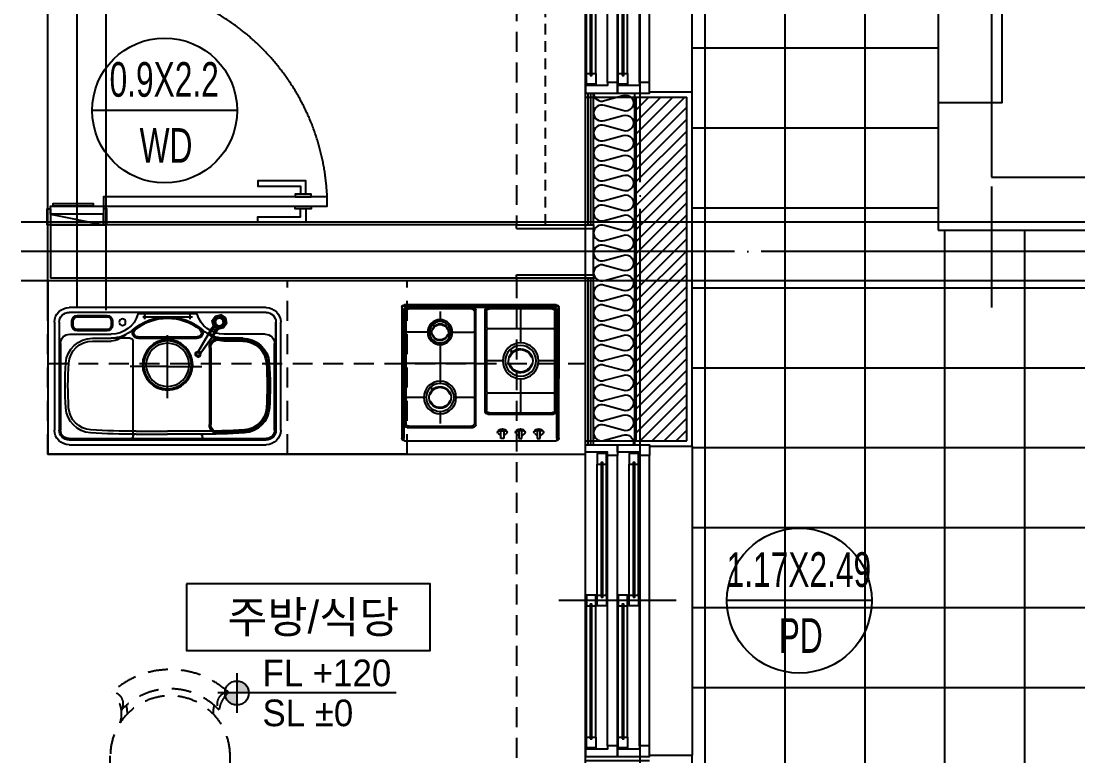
# Model space of a CAD drawing. Header units: millimetres. Extents: x -24416 to 92204, y -190080 to 23760.
# Drawn here: x 15935 to 19904, y -12615 to -9857 of the extents above; entities that cross this region are included whole.
import ezdxf
from ezdxf.enums import TextEntityAlignment as Align

# ---------------------------------------------------------------- set-up
doc = ezdxf.new("R2010")
doc.units = ezdxf.units.MM
doc.header["$LTSCALE"] = 50
for name, pattern in [('-HID', [2.5, 1.5, -1]), ('AUDIT_D_220706163347-0', [0]), ('CEN', [62, 60, -1, 0, -1]), ('H', [1.3, 0.8, -0.5]), ('HD', [2.5, 1.5, -1]), ('HID', [2.3, 1.5, -0.8]), ('평면도(기준)$0$CENTER2', [16.25, 15, -0.5, 0.25, -0.5])]:
    doc.linetypes.add(name, pattern=pattern)
doc.layers.get('defpoints').update_dxf_attribs({"color": 139})
for name, color, linetype in [('A-레벨', 7, 'AUDIT_D_220706163347-0'), ('A-창호부호', 4, 'Continuous'), ('A_HAT', 8, 'Continuous'), ('CEN_CON', 1, 'CEN'), ('CEN_WALL', 12, 'CEN'), ('CONC', 2, 'Continuous'), ('dan1', 7, 'HID'), ('ELE3_CON', 7, 'Continuous'), ('ELE4', 4, 'Continuous'), ('F-FUR-설치', 6, 'Continuous'), ('FIN', 6, 'Continuous'), ('FUR', 4, 'Continuous'), ('FUR_가구', 8, 'HD'), ('FUR_가전', 8, 'HID'), ('INS', 8, 'Continuous'), ('SINA-F-FRAME', 4, 'Continuous'), ('WAL', 3, 'Continuous'), ('WAL_DRY', 7, 'Continuous'), ('WIN', 4, 'Continuous'), ('X - 단위세대$0$ETC', 6, 'Continuous'), ('바닥타일', 8, 'Continuous'), ('실명', 3, 'AUDIT_D_220706163347-0'), ('실명박스', 7, 'AUDIT_D_220706163347-0'), ('커튼박스', 6, 'Continuous'), ('평면도(기준)$0$1.EC-F-DOOR', 4, 'Continuous'), ('평면도(기준)$0$1.EC-F-DOOR-F', 4, 'Continuous')]:
    doc.layers.add(name, color=color, linetype=linetype)
doc.layers.add('Defpoint', color=135, linetype='Continuous', plot=False)
doc.layers.add('MC', color=135, linetype='Continuous', plot=False)
doc.styles.add('HAUD01', font='Dotum.ttf')

# ---------------------------------------------------------------- blocks, each defined once
blk = doc.blocks.new('WIN_이중창_1800')
at = {"layer": 'Defpoint'}
for p, q in [((-15, 240), (-15, 0)), ((1785, 240), (1785, 0))]:
    blk.add_line(p, q, dxfattribs=at)
at = {"layer": 'WIN'}
blk.add_line((885, -100), (885, 340), dxfattribs=at)
at = {"layer": 'WIN', "color": 8}
for p, q in [((1742, 240), (28, 240)), ((1697, 237), (905, 237)), ((1697, 202), (905, 202)), ((865, 196), (73, 196)), ((865, 161), (73, 161)), ((1730, 158), (40, 158)), ((1730, 120), (40, 120)), ((1697, 117), (905, 117)), ((1697, 82), (905, 82)), ((865, 76), (73, 76)), ((865, 41), (73, 41)), ((1730, 38), (40, 38)), ((1730, 0), (40, 0))]:
    blk.add_line(p, q, dxfattribs=at)
at = {"layer": 'WIN'}
for points in [[(40, 158), (28, 158), (28, 240), (0, 240), (0, 120), (40, 120), (40, 158)], [(1730, 158), (1742, 158), (1742, 240), (1770, 240), (1770, 120), (1730, 120), (1730, 158)], [(905, 216.5), (905, 202), (865, 202), (865, 237), (905, 237), (905, 222.5)], [(1704, 222.5), (1704, 216.5), (898, 216.5), (898, 222.5), (1704, 222.5)], [(1697, 216.5), (1697, 202), (1737, 202), (1737, 237), (1697, 237), (1697, 222.5)], [(73, 175.5), (73, 161), (33, 161), (33, 196), (73, 196), (73, 181.5)], [(872, 181.5), (872, 175.5), (66, 175.5), (66, 181.5), (872, 181.5)], [(865, 175.5), (865, 161), (905, 161), (905, 196), (865, 196), (865, 181.5)], [(40, 38), (28, 38), (28, 120), (0, 120), (0, 0), (40, 0), (40, 38)], [(1730, 38), (1742, 38), (1742, 120), (1770, 120), (1770, 0), (1730, 0), (1730, 38)], [(905, 96.5), (905, 82), (865, 82), (865, 117), (905, 117), (905, 102.5)], [(1704, 102.5), (1704, 96.5), (898, 96.5), (898, 102.5), (1704, 102.5)], [(1697, 96.5), (1697, 82), (1737, 82), (1737, 117), (1697, 117), (1697, 102.5)], [(73, 55.5), (73, 41), (33, 41), (33, 76), (73, 76), (73, 61.5)], [(872, 61.5), (872, 55.5), (66, 55.5), (66, 61.5), (872, 61.5)], [(865, 55.5), (865, 41), (905, 41), (905, 76), (865, 76), (865, 61.5)]]:
    blk.add_lwpolyline(points, dxfattribs=at)
blk = doc.blocks.new('식탁-900x800')
at = {"layer": 'FUR_가구'}
for p, q in [((215, 800), (215, 837.8)), ((665, 800), (665, 837.8)), ((665, 0), (665, -37.8)), ((215, 0), (215, -37.8))]:
    blk.add_line(p, q, dxfattribs=at)
blk.add_lwpolyline([(890, 0), (-10, 0), (-10, 800), (890, 800)], close=True, dxfattribs=at)
for centre, radius, start, end in [((440, 837.8), 323.6, 47.307, 132.693), ((221.5, 1033.2), 42.4, 325.904, 91.1712), ((151.9, 995.4), 105.6, 341.0855, 49.4454), ((440, 837.8), 251.2, 43.0981, 136.9018), ((658.5, 1033.2), 42.4, 88.8288, 214.096), ((728.1, 995.4), 105.6, 130.5546, 198.9145), ((440, 837.8), 225, 360, 180), ((151.9, 995.4), 127.4, 359.9704, 14.548), ((728.1, 995.4), 127.4, 165.4519, 180.0296), ((440, -37.8), 225, 180, 0), ((151.9, -195.4), 105.6, 310.5546, 18.9145), ((151.9, -195.4), 127.4, 345.452, 0.0296), ((728.1, -195.4), 127.4, 179.9704, 194.5481), ((728.1, -195.4), 105.6, 161.0855, 229.4454), ((221.5, -233.2), 42.4, 268.8288, 34.096), ((440, -37.8), 251.2, 223.0982, 316.9019), ((658.5, -233.2), 42.4, 145.904, 271.1712), ((440, -37.8), 323.6, 227.307, 312.693)]:
    blk.add_arc(centre, radius, start, end, dxfattribs=at)
blk = doc.blocks.new('WIN_이중창_1200(2)')
at = {"layer": 'Defpoint'}
for p, q in [((-240, 15), (0, 15)), ((-240, -1185), (0, -1185))]:
    blk.add_line(p, q, dxfattribs=at)
at = {"layer": 'WIN', "color": 8}
for p, q in [((-240, -1142), (-240, -28)), ((-196, -565), (-196, -73)), ((-161, -565), (-161, -73)), ((-158, -1130), (-158, -40)), ((-120, -1130), (-120, -40)), ((-76, -565), (-76, -73)), ((-41, -565), (-41, -73)), ((-38, -1130), (-38, -40)), ((0, -1130), (0, -40)), ((-237, -1097), (-237, -605)), ((-202, -1097), (-202, -605)), ((-117, -1097), (-117, -605)), ((-82, -1097), (-82, -605))]:
    blk.add_line(p, q, dxfattribs=at)
at = {"layer": 'WIN'}
blk.add_line((100, -585), (-340, -585), dxfattribs=at)
for points in [[(-158, -40), (-158, -28), (-240, -28), (-240, 0), (-120, 0), (-120, -40), (-158, -40)], [(-38, -40), (-38, -28), (-120, -28), (-120, 0), (0, 0), (0, -40), (-38, -40)], [(-175.5, -73), (-161, -73), (-161, -33), (-196, -33), (-196, -73), (-181.5, -73)], [(-55.5, -73), (-41, -73), (-41, -33), (-76, -33), (-76, -73), (-61.5, -73)], [(-181.5, -572), (-175.5, -572), (-175.5, -66), (-181.5, -66), (-181.5, -572)], [(-61.5, -572), (-55.5, -572), (-55.5, -66), (-61.5, -66), (-61.5, -572)], [(-216.5, -605), (-202, -605), (-202, -565), (-237, -565), (-237, -605), (-222.5, -605)], [(-175.5, -565), (-161, -565), (-161, -605), (-196, -605), (-196, -565), (-181.5, -565)], [(-96.5, -605), (-82, -605), (-82, -565), (-117, -565), (-117, -605), (-102.5, -605)], [(-55.5, -565), (-41, -565), (-41, -605), (-76, -605), (-76, -565), (-61.5, -565)], [(-222.5, -1104), (-216.5, -1104), (-216.5, -598), (-222.5, -598), (-222.5, -1104)], [(-102.5, -1104), (-96.5, -1104), (-96.5, -598), (-102.5, -598), (-102.5, -1104)], [(-216.5, -1097), (-202, -1097), (-202, -1137), (-237, -1137), (-237, -1097), (-222.5, -1097)], [(-96.5, -1097), (-82, -1097), (-82, -1137), (-117, -1137), (-117, -1097), (-102.5, -1097)], [(-158, -1130), (-158, -1142), (-240, -1142), (-240, -1170), (-120, -1170), (-120, -1130), (-158, -1130)], [(-38, -1130), (-38, -1142), (-120, -1142), (-120, -1170), (0, -1170), (0, -1130), (-38, -1130)]]:
    blk.add_lwpolyline(points, dxfattribs=at)
blk = doc.blocks.new('A$C40FE212C')
at = {"layer": '평면도(기준)$0$1.EC-F-DOOR', "color": 8}
for points in [[(1600.5, 887.4), (1600.5, 937.4), (1420.5, 937.4), (1420.5, 917.4), (1580.5, 917.4), (1580.5, 887.4)], [(1600.5, 831.3), (1600.5, 781.3), (1420.5, 781.3), (1420.5, 801.3), (1580.5, 801.3), (1580.5, 831.3)]]:
    blk.add_lwpolyline(points, dxfattribs=at)
at = {"layer": '평면도(기준)$0$1.EC-F-DOOR'}
blk.add_lwpolyline([(840.9, 841.3), (1680.5, 841.3), (1680.5, 877.3), (840.9, 877.3), (840.9, 841.3)], dxfattribs=at)
at = {"layer": '평면도(기준)$0$1.EC-F-DOOR', "color": 8}
for points in [[(1560.5, 877.3), (1620.5, 877.3), (1620.5, 887.3), (1560.5, 887.3)], [(1560.5, 841.3), (1620.5, 841.3), (1620.5, 831.3), (1560.5, 831.3)]]:
    blk.add_lwpolyline(points, close=True, dxfattribs=at)
at = {"layer": '평면도(기준)$0$1.EC-F-DOOR', "color": 1, "linetype": '평면도(기준)$0$CENTER2', "ltscale": 6}
blk.add_arc((840.6, 840.6), 840.6, 2.4982, 89.9824, dxfattribs=at)
at = {"layer": '평면도(기준)$0$1.EC-F-DOOR-F'}
for points in [[(640.9, 1691.3), (640.9, 1711.3), (640.9, 1751.3), (628.9, 1751.3), (628.9, 1691.3)], [(852.9, 1691.3), (852.9, 1751.3), (840.9, 1751.3), (840.9, 1691.3)], [(640.9, 1711.3), (640.9, 1681.3), (840.9, 1681.3), (840.9, 1711.3)], [(650.9, 1681.3), (650.9, 1671.3), (800.9, 1671.3), (800.9, 1681.3)], [(640.9, 811.3), (640.9, 841.3), (840.9, 841.3), (840.9, 811.3)], [(650.9, 841.3), (650.9, 851.3), (800.9, 851.3), (800.9, 841.3)], [(640.9, 831.3), (640.9, 811.3), (640.9, 771.3), (628.9, 771.3), (628.9, 831.3)], [(852.9, 771.3), (852.9, 831.3), (840.9, 831.3), (840.9, 771.3)]]:
    blk.add_lwpolyline(points, close=True, dxfattribs=at)
blk = doc.blocks.new('K-sink')
at = {"layer": 'FUR'}
for p, q in [((-370, -105), (370, -105)), ((-370, -123), (370, -123)), ((-208.1, -150.2), (-210.6, -162.4)), ((-208.1, -150.2), (-210.6, -162.4)), ((-197.8, -143.4), (-208.1, -150.2)), ((-197.8, -143.4), (-208.1, -150.2)), ((-185.6, -145.9), (-197.8, -143.4)), ((-185.6, -145.9), (-197.8, -143.4)), ((-178.7, -156.2), (-185.6, -145.9)), ((-178.7, -156.2), (-185.6, -145.9)), ((-181.2, -168.4), (-178.7, -156.2)), ((-181.2, -168.4), (-178.7, -156.2)), ((-108.2, -128), (108.2, -128)), ((206.6, -155.1), (206.6, -172.4)), ((339.1, -135.1), (226.6, -135.1)), ((359.1, -172.4), (359.1, -155.1)), ((-425, -565), (-425, -160)), ((-407, -160), (-407, -565)), ((-407, -565), (-407, -160)), ((-210.6, -162.4), (-203.8, -172.8)), ((-210.6, -162.4), (-203.8, -172.8)), ((-203.8, -172.8), (-191.6, -175.3)), ((-203.8, -172.8), (-191.6, -175.3)), ((-191.6, -175.3), (-181.2, -168.4)), ((-191.6, -175.3), (-181.2, -168.4)), ((226.6, -192.4), (339.1, -192.4)), ((407, -160), (407, -565)), ((425, -160), (425, -565)), ((-367, -205), (-211.7, -205)), ((-282.3, -220), (-192, -220)), ((-282.3, -220), (-211.7, -220)), ((130, -230), (130, -602)), ((140, -220), (211.7, -220)), ((367, -205), (211.7, -205)), ((282.3, -220), (211.7, -220)), ((-402, -565), (-402, -240)), ((-157, -255), (-157, -544.5)), ((402, -240), (402, -565)), ((-129.7, -584.6), (-130.3, -592.4)), ((-118, -580), (0, -580)), ((118, -580), (0, -580)), ((129.7, -584.6), (130.3, -592.4)), ((135.3, -597), (-370, -597)), ((370, -602), (-370, -602)), ((370, -620), (-370, -620)), ((370, -597), (135.3, -597))]:
    blk.add_line(p, q, dxfattribs=at)
at = {"layer": 'FUR', "ltscale": 0.6}
for p, q in [((-217.1, -144.2), (-221.2, -164.5)), ((-199.9, -132.8), (-217.1, -144.2)), ((-179.6, -136.9), (-199.9, -132.8)), ((-168.1, -154.1), (-179.6, -136.9)), ((-172.2, -174.4), (-168.1, -154.1)), ((-221.2, -164.5), (-209.8, -181.7)), ((-209.8, -181.7), (-189.5, -185.9)), ((-191.6, -175.3), (-169.5, -208.6)), ((-189.5, -185.9), (-172.2, -174.4))]:
    blk.add_line(p, q, dxfattribs=at)
at = {"layer": 'FUR', "color": 199}
for p, q in [((-76.6, -140), (-93.4, -140)), ((87.5, -140), (-87.5, -140)), ((-85, -148.4), (-85, -131.6)), ((93.4, -140), (76.6, -140)), ((85, -148.4), (85, -131.6)), ((-282.3, -231), (-211.7, -231)), ((0, -445), (0, -208.5)), ((0, -326.8), (-129.1, -326.8)), ((0, -326.8), (140.9, -326.8))]:
    blk.add_line(p, q, dxfattribs=at)
at = {"layer": 'FUR', "color": 199, "ltscale": 0.5}
for p, q in [((211.6, -155.1), (211.6, -172.4)), ((339.1, -140.1), (226.6, -140.1)), ((354.1, -172.4), (354.1, -155.1)), ((-122.6, -189.3), (-120.6, -186.7)), ((122.6, -189.3), (120.3, -186.5)), ((226.6, -187.4), (339.1, -187.4)), ((-282.3, -226), (-192, -226)), ((110.6, -215), (-110.6, -215)), ((282.3, -231), (211.7, -231)), ((-162, -256), (-162, -543.5)), ((-118, -569), (0, -569)), ((118, -569), (0, -569))]:
    blk.add_line(p, q, dxfattribs=at)
at = {"layer": 'FUR', "ltscale": 0.5}
blk.add_line((110.6, -220), (-110.6, -220), dxfattribs=at)
at = {"layer": 'FUR', "color": 199}
for centre, radius in [((-195.2, -158.9), 21.9), ((-85, -140), 2.5), ((85, -140), 2.5), ((0, -320), 90), ((0, -320), 81)]:
    blk.add_circle(centre, radius, dxfattribs=at)
at = {"layer": 'FUR'}
for centre, radius in [((169.6, -160), 12.2), ((0, -320), 94.5)]:
    blk.add_circle(centre, radius, dxfattribs=at)
for centre, radius, start, end in [((-370, -160), 55, 90, 180), ((370, -160), 55, 0, 90), ((-370, -160), 37, 90, 180), ((-211.7, -100), 105, 270, 343.3193), ((0, -340), 200, 90, 131.4096), ((-108.2, -131), 3, 90, 163.3193), ((0, -340), 200, 48.5904, 90), ((108.2, -131), 3, 16.6807, 90), ((211.7, -100), 105, 196.6807, 270), ((226.6, -155.1), 20, 90, 180), ((339.1, -155.1), 20, 360, 90), ((370, -160), 37, 0, 90), ((-211.7, -100), 120, 270, 311.4096), ((211.7, -100), 120, 228.5904, 270), ((226.6, -172.4), 20, 180, 270), ((339.1, -172.4), 20, 270, 0), ((-367, -240), 35, 90, 180), ((-282.3, -320), 100, 90, 176.1774), ((-192, -255), 35, 0, 90), ((140, -230), 10, 90.025, 180), ((282.3, -320), 100, 3.8226, 90), ((367, -240), 35, 0, 90), ((914.2, -400), 1299.2, 176.1751, 183.5988), ((-915, -400), 1300, 356.4036, 3.8226), ((-282.6, -475.3), 100, 183.5964, 266.1102), ((282.6, -475.3), 100, 273.8898, 356.4036), ((-192, -544.5), 35, 268.6272, 0), ((-370, -565), 55, 180, 270), ((-370, -565), 37, 180, 270), ((-370, -565), 32, 180, 270), ((-140.2, 1619.9), 2200, 266.1102, 270.5776), ((-135.3, -592), 5, 270, 355), ((-124.7, -585.1), 5, 90.4028, 175), ((140.2, 1619.9), 2200, 269.4224, 273.8898), ((140.2, 1619.9), 2200, 269.4224, 269.5972), ((124.7, -585.1), 5, 5, 89.5972), ((138.7, -588.4), 8.66, 181.0559, 263.1777), ((135.3, -592), 5, 185, 270), ((370, -565), 32, 270, 0), ((370, -565), 37, 270, 0), ((370, -565), 55, 270, 0)]:
    blk.add_arc(centre, radius, start, end, dxfattribs=at)
at = {"layer": 'FUR', "color": 199, "ltscale": 0.5}
for centre, radius, start, end in [((0, -340), 195, 90, 128.1858), ((0, -340), 195, 51.926, 90), ((226.6, -155.1), 15, 90, 180), ((339.1, -155.1), 15, 0, 90), ((-112.1, -200.1), 15, 134.2485, 274.3944), ((112.1, -200.1), 15, 265.6056, 45.7515), ((226.6, -172.4), 15, 180, 270), ((339.1, -172.4), 15, 270, 0), ((-282.3, -320), 94, 90, 176.1774), ((-192, -256), 30, 0, 90), ((222.9, -131.6), 100, 228.7744, 263.5192), ((282.3, -320), 89, 3.8226, 90), ((915, -400), 1294, 176.1774, 183.5964), ((-915, -400), 1289, 356.4036, 3.8226), ((-282.6, -475.3), 94, 183.5964, 266.1102), ((282.6, -475.3), 89, 273.8898, 356.4036), ((-192, -543.5), 30, 268.6266, 0), ((-140.2, 1619.9), 2194, 266.1102, 268.6266), ((140.2, 1619.9), 2189, 269.4224, 273.8898)]:
    blk.add_arc(centre, radius, start, end, dxfattribs=at)
at = {"layer": 'FUR', "ltscale": 0.5}
for centre, start, end in [((-112.1, -200.1), 134.2485, 274.3944), ((112.1, -200.1), 265.6056, 45.7515)]:
    blk.add_arc(centre, 20, start, end, dxfattribs=at)
at = {"layer": 'FUR', "color": 199}
for centre, radius, start, end in [((-282.3, -320), 89, 90, 176.1774), ((-222.9, -131.6), 100, 276.4808, 311.2256), ((914.2, -400), 1288.2, 176.1751, 183.5988), ((-282.6, -475.3), 89, 183.5964, 266.1102), ((-140.2, 1619.9), 2189, 266.1102, 270.5776)]:
    blk.add_arc(centre, radius, start, end, dxfattribs=at)
at = {"layer": 'FUR', "ltscale": 0.6}
for points in [[(-221.2, -164.5), (-210.6, -162.4), (-208.1, -150.2), (-217.1, -144.2)], [(-217.1, -144.2), (-199.9, -132.8), (-197.8, -143.4), (-208.1, -150.2)], [(-199.9, -132.8), (-197.8, -143.4), (-185.6, -145.9), (-179.6, -136.9)], [(-179.6, -136.9), (-185.6, -145.9), (-178.7, -156.2), (-168.1, -154.1)], [(-172.2, -174.4), (-168.1, -154.1), (-178.7, -156.2), (-181.2, -168.4)], [(-209.8, -181.7), (-203.8, -172.8), (-210.6, -162.4), (-221.2, -164.5)], [(-209.8, -181.7), (-189.5, -185.9), (-191.6, -175.3), (-203.8, -172.8)], [(-184, -194.2), (-189.5, -185.9), (-191.6, -175.3), (-184, -194.2)], [(-191.6, -175.3), (-169.5, -208.6), (-191.6, -175.3)], [(-124.5, -274.7), (-124.5, -274.7), (-184, -194.2)], [(-172.2, -174.4), (-166.7, -182.8), (-166.7, -182.8), (-181.2, -168.4)], [(-159.1, -201.7), (-181.2, -168.4), (-181.2, -168.4), (-159.1, -201.7)], [(-115.8, -269), (-115.3, -268.8), (-124.9, -275.1), (-124.5, -274.7)], [(-115.1, -273.3), (-115.8, -269), (-124.5, -274.7), (-120.8, -277.1)], [(-105.1, -273.9), (-108.9, -276.4), (-108.5, -283.3), (-104.4, -285.4)], [(-124.2, -286.5), (-120.4, -284), (-114.2, -287.1), (-113.9, -291.7)], [(-104.4, -285.4), (-113.9, -291.7), (-114.2, -287.1), (-108.5, -283.3)]]:
    blk.add_3dface(points, dxfattribs=at)
at = {"layer": 'FUR', "ltscale": 0.6, "invisible_edges": 8}
for points in [[(-191.6, -175.3), (-203.8, -172.8), (-210.6, -162.4), (-208.1, -150.2)], [(-197.8, -143.4), (-185.6, -145.9), (-178.7, -156.2), (-181.2, -168.4)], [(-124.9, -275.1), (-124.5, -274.7), (-124.5, -274.7), (-120.8, -277.1)], [(-120.8, -277.1), (-120.4, -284), (-124.2, -286.5), (-124.9, -275.1)], [(-120.4, -284), (-120.8, -277.1), (-115.1, -273.3), (-108.9, -276.4)], [(-108.9, -276.4), (-108.5, -283.3), (-114.2, -287.1), (-120.4, -284)], [(-108.9, -276.4), (-105.1, -273.9), (-115.3, -268.8), (-115.8, -269)], [(-115.8, -269), (-115.8, -269), (-115.1, -273.3), (-108.9, -276.4)]]:
    blk.add_3dface(points, dxfattribs=at)
at = {"layer": 'FUR', "invisible_edges": 10}
blk.add_3dface([(-208.1, -150.2), (-197.8, -143.4), (-181.2, -168.4), (-191.6, -175.3)], dxfattribs=at)
at = {"layer": 'FUR'}
for points in [[(-189.5, -185.9), (-191.6, -175.3), (-181.2, -168.4), (-172.2, -174.4)], [(-166.7, -182.8), (-181.2, -168.4), (-191.6, -175.3), (-184, -194.2)], [(-181.2, -168.4), (-191.6, -175.3), (-169.5, -208.6), (-159.1, -201.7)], [(-169.5, -208.6), (-159.1, -201.7), (-181.2, -168.4), (-191.6, -175.3)], [(-172.2, -174.4), (-166.7, -182.8), (-184, -194.2), (-189.5, -185.9)], [(-184, -194.2), (-166.7, -182.8), (-115.8, -269), (-124.5, -274.7)], [(-115.8, -269), (-166.7, -182.8), (-184, -194.2), (-124.5, -274.7)], [(-115.8, -269), (-115.8, -269), (-166.7, -182.8)]]:
    blk.add_3dface(points, dxfattribs=at)
blk = doc.blocks.new('싱크')
at = {"layer": 'defpoints'}
for p, q in [((-18.3, 0), (-18.3, 1350)), ((631.7, 0), (631.7, 1350))]:
    blk.add_line(p, q, dxfattribs=at)
at = {"layer": 'defpoints', "linetype": '-HID'}
for p, q in [((631.7, 1350), (-18.3, 1350)), ((631.7, 450), (-18.3, 450)), ((631.7, 0), (-18.3, 0))]:
    blk.add_line(p, q, dxfattribs=at)
at = {"layer": 'FUR_가전', "rotation": 90}
blk.add_blockref('K-sink', (-23.3, 900), dxfattribs=at)
blk = doc.blocks.new('쿡탑')
at = {"layer": 'FUR'}
for p, q in [((460711, 189095.4), (460711, 189585.4)), ((460712, 189582.4), (460712, 189318.9)), ((460719, 189103.9), (460719, 189577.4)), ((460721, 189595.4), (461291, 189595.4)), ((460721, 189195.4), (460721, 189575.4)), ((460722, 189592.4), (461290, 189592.4)), ((460726, 189267.1), (460726, 189570.4)), ((460729, 189587.4), (461283, 189587.4)), ((460731, 189585.4), (461281, 189585.4)), ((460736, 189580.4), (460973.5, 189580.4)), ((460854.8, 189580.4), (460854.8, 189452.6)), ((460983.5, 189570.4), (460983.5, 189508.6)), ((460988.5, 189195.4), (460988.5, 189575.4)), ((461023.5, 189145.4), (461023.5, 189575.4)), ((461028.5, 189570.4), (461028.5, 189495.4)), ((461038.5, 189580.4), (461276, 189580.4)), ((461157.3, 189570.4), (461157.3, 189532.9)), ((461286, 189570.4), (461286, 189150.4)), ((461291, 189575.4), (461291, 189145.4)), ((461293, 189577.4), (461293, 189103.9)), ((461300, 189582.4), (461300, 189338.9)), ((461301, 189585.4), (461301, 189095.4)), ((460728, 189508.6), (460726, 189508.6)), ((460728, 189503.6), (460726, 189503.6)), ((460730.3, 189506.1), (460979.2, 189506.1)), ((460981.6, 189508.6), (460983.5, 189508.6)), ((460981.6, 189503.6), (460983.5, 189503.6)), ((460983.5, 189503.6), (460983.5, 189267.1)), ((461030.5, 189495.4), (461028.5, 189495.4)), ((461028.5, 189490.4), (461028.5, 189250.4)), ((461030.5, 189490.4), (461028.5, 189490.4)), ((461117.2, 189492.9), (461032.9, 189492.9)), ((461197.3, 189492.9), (461281.7, 189492.9)), ((461284.1, 189495.4), (461286, 189495.4)), ((461284.1, 189490.4), (461286, 189490.4)), ((461157.3, 189452.8), (461157.3, 189300.1)), ((460726, 189385.4), (460787.6, 189385.4)), ((460922, 189385.4), (460983.5, 189385.4)), ((461286, 189376.5), (461028.5, 189376.5)), ((461298, 189156.9), (461300, 189338.9)), ((460714, 189156.9), (460712, 189318.9)), ((460854.8, 189318.1), (460854.8, 189190.4)), ((460728, 189267.1), (460726, 189267.1)), ((460726, 189200.4), (460726, 189262.1)), ((460728, 189262.1), (460726, 189262.1)), ((460730.3, 189264.6), (460979.2, 189264.6)), ((460981.6, 189267.1), (460983.5, 189267.1)), ((460981.6, 189262.1), (460983.5, 189262.1)), ((460983.5, 189262.1), (460983.5, 189200.4)), ((461030.5, 189250.4), (461028.5, 189250.4)), ((461028.5, 189245.4), (461028.5, 189150.4)), ((461030.5, 189245.4), (461028.5, 189245.4)), ((461032.8, 189247.9), (461105, 189247.9)), ((461209.6, 189247.9), (461281.7, 189247.9)), ((461284.1, 189250.4), (461286, 189250.4)), ((461284.1, 189245.4), (461286, 189245.4)), ((460978.5, 189185.4), (460731, 189185.4)), ((460973.5, 189190.4), (460736, 189190.4)), ((461157.3, 189195.6), (461157.3, 189150.4)), ((460714, 189156.9), (460714, 189095.4)), ((461281, 189135.4), (461033.5, 189135.4)), ((461276, 189140.4), (461038.5, 189140.4)), ((461298, 189156.9), (461298, 189095.4)), ((461291, 189085.4), (460721, 189085.4)), ((460770.5, 189113.9), (460780.7, 189104.7)), ((460770.5, 189113.9), (460780.7, 189104.7)), ((460780.9, 189123.2), (460792.2, 189123.2)), ((460780.9, 189094.2), (460780.9, 189123.2)), ((460780.9, 189123.2), (460792.2, 189123.2)), ((460780.9, 189094.2), (460780.9, 189123.2)), ((460792.2, 189094.2), (460780.9, 189094.2)), ((460792.2, 189094.2), (460780.9, 189094.2)), ((460792.2, 189123.2), (460792.2, 189094.2)), ((460792.2, 189123.2), (460792.2, 189094.2)), ((460803.4, 189113.7), (460792.2, 189104.5)), ((460803.4, 189113.7), (460792.2, 189104.5)), ((460839.4, 189113.9), (460849.6, 189104.7)), ((460839.4, 189113.9), (460849.6, 189104.7)), ((460839.4, 189113.9), (460849.6, 189104.7)), ((460839.4, 189113.9), (460849.6, 189104.7)), ((460839.4, 189113.9), (460849.6, 189104.7)), ((460839.4, 189113.9), (460849.6, 189104.7)), ((460839.4, 189113.9), (460849.6, 189104.7)), ((460839.4, 189113.9), (460849.6, 189104.7)), ((460849.9, 189123.1), (460861.2, 189123.1)), ((460849.9, 189094.2), (460849.9, 189123.1)), ((460849.9, 189123.1), (460861.2, 189123.1)), ((460849.9, 189094.2), (460849.9, 189123.1)), ((460849.9, 189123.1), (460861.2, 189123.1)), ((460849.9, 189094.2), (460849.9, 189123.1)), ((460849.9, 189123.1), (460861.2, 189123.1)), ((460849.9, 189094.2), (460849.9, 189123.1)), ((460849.9, 189123.1), (460861.2, 189123.1)), ((460849.9, 189094.2), (460849.9, 189123.1)), ((460849.9, 189123.1), (460861.2, 189123.1)), ((460849.9, 189094.2), (460849.9, 189123.1)), ((460849.9, 189123.1), (460861.2, 189123.1)), ((460849.9, 189094.2), (460849.9, 189123.1)), ((460849.9, 189123.1), (460861.2, 189123.1)), ((460849.9, 189094.2), (460849.9, 189123.1)), ((460861.2, 189094.2), (460849.9, 189094.2)), ((460861.2, 189094.2), (460849.9, 189094.2)), ((460861.2, 189094.2), (460849.9, 189094.2)), ((460861.2, 189094.2), (460849.9, 189094.2)), ((460861.2, 189094.2), (460849.9, 189094.2)), ((460861.2, 189094.2), (460849.9, 189094.2)), ((460861.2, 189094.2), (460849.9, 189094.2)), ((460861.2, 189094.2), (460849.9, 189094.2)), ((460872.3, 189113.7), (460861.1, 189104.5)), ((460872.3, 189113.7), (460861.1, 189104.5)), ((460872.3, 189113.7), (460861.1, 189104.5)), ((460872.3, 189113.7), (460861.1, 189104.5)), ((460872.3, 189113.7), (460861.1, 189104.5)), ((460872.3, 189113.7), (460861.1, 189104.5)), ((460872.3, 189113.7), (460861.1, 189104.5)), ((460872.3, 189113.7), (460861.1, 189104.5)), ((460861.2, 189123.1), (460861.2, 189094.2)), ((460861.2, 189123.1), (460861.2, 189094.2)), ((460861.2, 189123.1), (460861.2, 189094.2)), ((460861.2, 189123.1), (460861.2, 189094.2)), ((460861.2, 189123.1), (460861.2, 189094.2)), ((460861.2, 189123.1), (460861.2, 189094.2)), ((460861.2, 189123.1), (460861.2, 189094.2)), ((460861.2, 189123.1), (460861.2, 189094.2)), ((460907.3, 189113.7), (460918.4, 189104.5)), ((460907.3, 189113.7), (460918.4, 189104.5)), ((460907.3, 189113.7), (460918.4, 189104.5)), ((460907.3, 189113.7), (460918.4, 189104.5)), ((460907.3, 189113.7), (460918.4, 189104.5)), ((460907.3, 189113.7), (460918.4, 189104.5)), ((460907.3, 189113.7), (460918.4, 189104.5)), ((460907.3, 189113.7), (460918.4, 189104.5)), ((460929.7, 189123.1), (460918.4, 189123.1)), ((460918.4, 189123.1), (460918.4, 189094.2)), ((460929.7, 189123.1), (460918.4, 189123.1)), ((460918.4, 189123.1), (460918.4, 189094.2)), ((460929.7, 189123.1), (460918.4, 189123.1)), ((460918.4, 189123.1), (460918.4, 189094.2)), ((460929.7, 189123.1), (460918.4, 189123.1)), ((460918.4, 189123.1), (460918.4, 189094.2)), ((460929.7, 189123.1), (460918.4, 189123.1)), ((460918.4, 189123.1), (460918.4, 189094.2)), ((460929.7, 189123.1), (460918.4, 189123.1)), ((460918.4, 189123.1), (460918.4, 189094.2)), ((460929.7, 189123.1), (460918.4, 189123.1)), ((460918.4, 189123.1), (460918.4, 189094.2)), ((460929.7, 189123.1), (460918.4, 189123.1)), ((460918.4, 189123.1), (460918.4, 189094.2)), ((460918.4, 189094.2), (460929.7, 189094.2)), ((460918.4, 189094.2), (460929.7, 189094.2)), ((460918.4, 189094.2), (460929.7, 189094.2)), ((460918.4, 189094.2), (460929.7, 189094.2)), ((460918.4, 189094.2), (460929.7, 189094.2)), ((460918.4, 189094.2), (460929.7, 189094.2)), ((460918.4, 189094.2), (460929.7, 189094.2)), ((460918.4, 189094.2), (460929.7, 189094.2)), ((460929.7, 189094.2), (460929.7, 189123.1)), ((460929.7, 189094.2), (460929.7, 189123.1)), ((460929.7, 189094.2), (460929.7, 189123.1)), ((460929.7, 189094.2), (460929.7, 189123.1)), ((460929.7, 189094.2), (460929.7, 189123.1)), ((460929.7, 189094.2), (460929.7, 189123.1)), ((460929.7, 189094.2), (460929.7, 189123.1)), ((460929.7, 189094.2), (460929.7, 189123.1)), ((460940.2, 189113.9), (460930, 189104.7)), ((460940.2, 189113.9), (460930, 189104.7)), ((460940.2, 189113.9), (460930, 189104.7)), ((460940.2, 189113.9), (460930, 189104.7)), ((460940.2, 189113.9), (460930, 189104.7)), ((460940.2, 189113.9), (460930, 189104.7)), ((460940.2, 189113.9), (460930, 189104.7)), ((460940.2, 189113.9), (460930, 189104.7))]:
    blk.add_line(p, q, dxfattribs=at)
for centre, radius in [((461157.3, 189492.9), 46.7), ((461157.3, 189492.9), 40), ((460854.8, 189385.4), 67.2), ((460854.8, 189385.4), 57.7), ((461157.3, 189247.9), 60.9), ((461157.3, 189247.9), 52.3)]:
    blk.add_circle(centre, radius, dxfattribs=at)
for centre, radius, start, end in [((460721, 189585.4), 10, 90, 180), ((460722, 189582.4), 10, 90, 180), ((460729, 189577.4), 10, 90, 180), ((460731, 189575.4), 10, 90, 180), ((460736, 189570.4), 10, 90, 180), ((460973.5, 189570.4), 10, 0, 90), ((460978.5, 189575.4), 10, 0, 90), ((461033.5, 189575.4), 10, 90, 180), ((461038.5, 189570.4), 10, 90, 180), ((461276, 189570.4), 10, 0, 90), ((461281, 189575.4), 10, 0, 90), ((461283, 189577.4), 10, 0, 90), ((461290, 189582.4), 10, 0, 90), ((461291, 189585.4), 10, 0, 90), ((461157.3, 189492.9), 31.4, 46.3378, 40.7194), ((461157.3, 189492.9), 29.2, 21.5687, 157.2181), ((460727.8, 189506.1), 2.51, 274.2415, 85.7585), ((460981.7, 189506.1), 2.51, 94.2415, 265.7585), ((461030.3, 189492.9), 2.51, 274.2415, 85.7585), ((461156.1, 189435.2), 55.6, 120.4999, 120.9395), ((461157.9, 189550.4), 55.6, 237.2301, 237.6615), ((461128.7, 189481.7), 1.53, 21.2578, 120.4999), ((461129, 189504.7), 1.53, 237.6615, 337.2181), ((461157.3, 189492.9), 29.2, 201.2578, 336.4054), ((461185.4, 189480.6), 1.53, 57.1633, 156.4054), ((461185.8, 189504.1), 1.53, 201.5687, 301.1252), ((461156.1, 189435.2), 55.6, 56.7238, 57.1633), ((461157.9, 189550.4), 55.6, 301.1252, 301.5566), ((461284.2, 189492.9), 2.51, 94.2415, 265.7585), ((460854.8, 189385.4), 45.2, 46.3378, 40.7194), ((460854.8, 189385.4), 42, 21.5687, 157.2181), ((460853.1, 189302.3), 80, 120.4999, 120.9395), ((460855.7, 189468.2), 80, 237.2301, 237.6615), ((460813.6, 189369.3), 2.21, 21.2578, 120.4999), ((460814, 189402.5), 2.21, 237.6615, 337.2181), ((460854.8, 189385.4), 42, 201.2578, 336.4054), ((460895.3, 189367.7), 2.21, 57.1633, 156.4054), ((460895.9, 189401.6), 2.21, 201.5687, 301.1252), ((460853.1, 189302.3), 80, 56.7238, 57.1633), ((460855.7, 189468.2), 80, 301.1252, 301.5566), ((461157.3, 189247.9), 41, 46.3378, 40.7194), ((461157.3, 189247.9), 38.1, 21.5687, 157.2181), ((460727.8, 189264.6), 2.51, 274.2415, 85.7585), ((460981.7, 189264.6), 2.51, 94.2415, 265.7585), ((461030.3, 189247.9), 2.51, 274.2415, 85.7585), ((461158.1, 189323), 72.6, 237.2301, 237.6615), ((461120.3, 189263.4), 2, 237.6615, 337.2181), ((461194.5, 189262.6), 2, 201.5687, 301.1252), ((461158.1, 189323), 72.6, 301.1252, 301.5566), ((461284.2, 189247.9), 2.51, 94.2415, 265.7585), ((461155.7, 189172.5), 72.6, 120.4999, 120.9395), ((461119.9, 189233.3), 2, 21.2578, 120.4999), ((461157.3, 189247.9), 38.1, 201.2578, 336.4054), ((461194, 189231.8), 2, 57.1633, 156.4054), ((461155.7, 189172.5), 72.6, 56.7238, 57.1633), ((460731, 189195.4), 10, 180, 270), ((460736, 189200.4), 10, 180, 270), ((460973.5, 189200.4), 10, 270, 0), ((460978.5, 189195.4), 10, 270, 0), ((460787, 189109.6), 20.4, 31.2565, 148.5357), ((460787, 189109.6), 20.4, 31.2565, 148.5357), ((460855.9, 189109.5), 20.4, 31.2565, 148.5357), ((460855.9, 189109.5), 20.4, 31.2565, 148.5357), ((460855.9, 189109.5), 20.4, 31.2565, 148.5357), ((460855.9, 189109.5), 20.4, 31.2565, 148.5357), ((460855.9, 189109.5), 20.4, 31.2565, 148.5357), ((460855.9, 189109.5), 20.4, 31.2565, 148.5357), ((460855.9, 189109.5), 20.4, 31.2565, 148.5357), ((460855.9, 189109.5), 20.4, 31.2565, 148.5357), ((460923.6, 189109.5), 20.4, 31.4643, 148.7435), ((460923.6, 189109.5), 20.4, 31.4643, 148.7435), ((460923.6, 189109.5), 20.4, 31.4643, 148.7435), ((460923.6, 189109.5), 20.4, 31.4643, 148.7435), ((460923.6, 189109.5), 20.4, 31.4643, 148.7435), ((460923.6, 189109.5), 20.4, 31.4643, 148.7435), ((460923.6, 189109.5), 20.4, 31.4643, 148.7435), ((460923.6, 189109.5), 20.4, 31.4643, 148.7435), ((461033.5, 189145.4), 10, 180, 270), ((461038.5, 189150.4), 10, 180, 270), ((461276, 189150.4), 10, 270, 0), ((461281, 189145.4), 10, 270, 0), ((460721, 189095.4), 10, 180, 270), ((460708.5, 189096.9), 5.72, 302.473, 344.4523), ((460658.6, 189105.8), 60.4, 341.5721, 1.816), ((460773.8, 189117.6), 5, 148.5357, 228.0471), ((460773.8, 189117.6), 5, 148.5357, 228.0471), ((460776.4, 189115.1), 8.47, 57.3013, 148.1768), ((460776.4, 189115.1), 8.47, 57.3013, 148.1768), ((460796.9, 189113.5), 9.86, 34.7229, 117.6077), ((460796.9, 189113.5), 9.86, 34.7229, 117.6077), ((460800.2, 189117.6), 5, 309.4595, 31.2565), ((460800.2, 189117.6), 5, 309.4595, 31.2565), ((460842.8, 189117.6), 5, 148.5357, 228.0471), ((460842.8, 189117.6), 5, 148.5357, 228.0471), ((460842.8, 189117.6), 5, 148.5357, 228.0471), ((460842.8, 189117.6), 5, 148.5357, 228.0471), ((460842.8, 189117.6), 5, 148.5357, 228.0471), ((460842.8, 189117.6), 5, 148.5357, 228.0471), ((460842.8, 189117.6), 5, 148.5357, 228.0471), ((460842.8, 189117.6), 5, 148.5357, 228.0471), ((460845.3, 189115), 8.47, 57.3013, 148.1768), ((460845.3, 189115), 8.47, 57.3013, 148.1768), ((460845.3, 189115), 8.47, 57.3013, 148.1768), ((460845.3, 189115), 8.47, 57.3013, 148.1768), ((460845.3, 189115), 8.47, 57.3013, 148.1768), ((460845.3, 189115), 8.47, 57.3013, 148.1768), ((460845.3, 189115), 8.47, 57.3013, 148.1768), ((460845.3, 189115), 8.47, 57.3013, 148.1768), ((460865.8, 189113.4), 9.86, 34.7229, 117.6077), ((460865.8, 189113.4), 9.86, 34.7229, 117.6077), ((460865.8, 189113.4), 9.86, 34.7229, 117.6077), ((460865.8, 189113.4), 9.86, 34.7229, 117.6077), ((460865.8, 189113.4), 9.86, 34.7229, 117.6077), ((460865.8, 189113.4), 9.86, 34.7229, 117.6077), ((460865.8, 189113.4), 9.86, 34.7229, 117.6077), ((460865.8, 189113.4), 9.86, 34.7229, 117.6077), ((460869.1, 189117.5), 5, 309.4595, 31.2565), ((460869.1, 189117.5), 5, 309.4595, 31.2565), ((460869.1, 189117.5), 5, 309.4595, 31.2565), ((460869.1, 189117.5), 5, 309.4595, 31.2565), ((460869.1, 189117.5), 5, 309.4595, 31.2565), ((460869.1, 189117.5), 5, 309.4595, 31.2565), ((460869.1, 189117.5), 5, 309.4595, 31.2565), ((460869.1, 189117.5), 5, 309.4595, 31.2565), ((460910.5, 189117.5), 5, 148.7435, 230.5405), ((460910.5, 189117.5), 5, 148.7435, 230.5405), ((460910.5, 189117.5), 5, 148.7435, 230.5405), ((460910.5, 189117.5), 5, 148.7435, 230.5405), ((460910.5, 189117.5), 5, 148.7435, 230.5405), ((460910.5, 189117.5), 5, 148.7435, 230.5405), ((460910.5, 189117.5), 5, 148.7435, 230.5405), ((460910.5, 189117.5), 5, 148.7435, 230.5405), ((460913.8, 189113.4), 9.86, 62.3923, 145.2771), ((460913.8, 189113.4), 9.86, 62.3923, 145.2771), ((460913.8, 189113.4), 9.86, 62.3923, 145.2771), ((460913.8, 189113.4), 9.86, 62.3923, 145.2771), ((460913.8, 189113.4), 9.86, 62.3923, 145.2771), ((460913.8, 189113.4), 9.86, 62.3923, 145.2771), ((460913.8, 189113.4), 9.86, 62.3923, 145.2771), ((460913.8, 189113.4), 9.86, 62.3923, 145.2771), ((460934.2, 189115), 8.47, 31.8232, 122.6987), ((460934.2, 189115), 8.47, 31.8232, 122.6987), ((460934.2, 189115), 8.47, 31.8232, 122.6987), ((460934.2, 189115), 8.47, 31.8232, 122.6987), ((460934.2, 189115), 8.47, 31.8232, 122.6987), ((460934.2, 189115), 8.47, 31.8232, 122.6987), ((460934.2, 189115), 8.47, 31.8232, 122.6987), ((460934.2, 189115), 8.47, 31.8232, 122.6987), ((460936.8, 189117.6), 5, 311.9529, 31.4643), ((460936.8, 189117.6), 5, 311.9529, 31.4643), ((460936.8, 189117.6), 5, 311.9529, 31.4643), ((460936.8, 189117.6), 5, 311.9529, 31.4643), ((460936.8, 189117.6), 5, 311.9529, 31.4643), ((460936.8, 189117.6), 5, 311.9529, 31.4643), ((460936.8, 189117.6), 5, 311.9529, 31.4643), ((460936.8, 189117.6), 5, 311.9529, 31.4643), ((461291, 189095.4), 10, 270, 0), ((461353.4, 189105.8), 60.4, 178.184, 198.4279), ((461303.5, 189096.9), 5.72, 195.5477, 237.527)]:
    blk.add_arc(centre, radius, start, end, dxfattribs=at)
at = {"layer": 'FUR', "extrusion": (0, 0, -1)}
for centre, major_axis in [((461180.8, 189516), (0, -2.7)), ((460888.6, 189418.7), (0, -3.88)), ((461187.9, 189278.1), (0, -3.52))]:
    blk.add_ellipse(centre, major_axis=major_axis, ratio=0.678938, start_param=1.412183, end_param=6.112097, dxfattribs=at)
blk = doc.blocks.new('U-76B(기본)', base_point=(218292.1, 9215.4))
at = {"layer": 'A_HAT'}
h = blk.add_hatch(dxfattribs=at)
h.set_pattern_fill('ANSI31', color=256, scale=10, style=0)
h.set_pattern_definition([(315, (218942.118, 17495.394), (22.45064, 22.45064), [])])
h.paths.add_polyline_path([(213302.1, 12195.4), (213302.1, 12385.4), (212012.1, 12385.4), (212012.1, 12195.4)])
at = {"layer": '바닥타일'}
h = blk.add_hatch(dxfattribs=at)
h.set_pattern_fill('_USER', color=256, scale=300, double=1, pattern_type=0)
h.set_pattern_definition([(270, (218942.12, 17495.4), (300, -6e-14), []), (360, (218942.12, 17495.4), (0, 300), [])])
h.paths.add_polyline_path([(207312.1, 9415.4), (207312.1, 11205.4), (210382.1, 11205.4), (210382.1, 12175.4), (218942.1, 12175.4), (218942.1, 11250.4), (212802.1, 11250.4), (212802.1, 9415.4), (210192.1, 9415.4), (210192.1, 10285.4), (208862.1, 10285.4), (208862.1, 9415.4)])
at = {"layer": 'CEN_CON'}
for p, q in [((212722.1, 8915.4), (212722.1, 14695.4)), ((212512.1, 14485.4), (219167.1, 14485.4)), ((219167.1, 11050.4), (212512.1, 11050.4))]:
    blk.add_line(p, q, dxfattribs=at)
at = {"layer": 'CEN_WALL'}
blk.add_line((209882.1, 12370.4), (219167.1, 12370.4), dxfattribs=at)
at = {"layer": 'CONC'}
for p, q in [((212622.1, 12835.4), (212622.1, 14585.4)), ((212822.1, 14585.4), (212622.1, 14585.4)), ((212822.1, 12835.4), (212822.1, 14585.4)), ((212622.1, 12835.4), (212635.1, 12835.4)), ((212635.1, 12835.4), (212635.1, 12545.4)), ((212809.1, 12835.4), (212809.1, 12545.4)), ((212809.1, 12835.4), (212822.1, 12835.4)), ((212635.1, 12545.4), (212809.1, 12545.4)), ((213282.1, 11250.4), (212802.1, 11250.4)), ((212802.1, 11250.4), (212802.1, 9415.4)), ((213282.1, 11250.4), (213282.1, 11050.4)), ((213282.1, 11050.4), (213002.1, 11050.4)), ((213002.1, 11050.4), (213002.1, 9215.4))]:
    blk.add_line(p, q, dxfattribs=at)
at = {"layer": 'dan1'}
for p, q in [((212622.1, 12835.4), (209722.1, 12835.4)), ((218492.1, 12835.4), (212822.1, 12835.4))]:
    blk.add_line(p, q, dxfattribs=at)
at = {"layer": 'ELE3_CON'}
blk.add_line((215082.1, 11250.4), (213282.1, 11250.4), dxfattribs=at)
at = {"layer": 'ELE4'}
for p, q in [((211992.1, 12175.4), (210832.1, 12175.4)), ((213322.1, 12175.4), (215082.1, 12175.4))]:
    blk.add_line(p, q, dxfattribs=at)
at = {"layer": 'FIN'}
for p, q in [((210832.1, 12335.4), (210832.1, 12175.4)), ((211992.1, 12335.4), (211992.1, 12175.4)), ((213322.1, 12335.4), (213322.1, 12175.4)), ((210382.1, 12175.4), (210832.1, 12175.4)), ((211992.1, 12175.4), (213322.1, 12175.4))]:
    blk.add_line(p, q, dxfattribs=at)
at = {"layer": 'FUR', "linetype": 'HID'}
blk.add_line((212302.1, 14595.4), (212302.1, 12575.4), dxfattribs=at)
at = {"layer": 'FUR'}
blk.add_lwpolyline([(212612.1, 14595.4), (211962.1, 14595.4), (211962.1, 12575.4), (212612.1, 12575.4)], close=True, dxfattribs=at)
at = {"layer": 'INS'}
for p, q in [((212622.1, 12545.4), (212622.1, 12835.4)), ((212822.1, 12835.4), (212822.1, 12545.4)), ((211997.1, 12545.4), (212622.1, 12545.4)), ((212635.1, 12545.4), (212622.1, 12545.4)), ((212822.1, 12545.4), (212809.1, 12545.4)), ((212822.1, 12545.4), (213317.1, 12545.4)), ((211997.1, 12390.4), (213317.1, 12390.4))]:
    blk.add_line(p, q, dxfattribs=at)
blk.add_lwpolyline([(213317.1, 12545.4, 0.524856), (213289.1, 12504.7), (213307.7, 12436, -1.449198), (213251.6, 12436), (213270.2, 12504.7, 0.524856), (213242.1, 12545.4, 0.524856), (213214.1, 12504.7), (213232.7, 12436, -1.449198), (213176.6, 12436), (213195.2, 12504.7, 0.524856), (213167.1, 12545.4, 0.524856), (213139.1, 12504.7), (213157.7, 12436, -1.449198), (213101.6, 12436), (213120.2, 12504.7, 0.524856), (213092.1, 12545.4, 0.524856), (213064.1, 12504.7), (213082.7, 12436, -1.449198), (213026.6, 12436), (213045.2, 12504.7, 0.524856), (213017.1, 12545.4, 0.524856), (212989.1, 12504.7), (213007.7, 12436, -1.449198), (212951.6, 12436), (212970.2, 12504.7, 0.524856), (212942.1, 12545.4, 0.524856), (212914.1, 12504.7), (212932.7, 12436, -1.449198), (212876.6, 12436), (212895.2, 12504.7, 0.524856), (212867.1, 12545.4, 0.524856), (212839.1, 12504.7), (212857.7, 12436, -1.449198), (212801.6, 12436), (212820.2, 12504.7, 0.524856), (212792.1, 12545.4, 0.524856), (212764.1, 12504.7), (212782.7, 12436, -1.449198), (212726.6, 12436), (212745.2, 12504.7, 0.524856), (212717.1, 12545.4, 0.524856), (212689.1, 12504.7), (212707.7, 12436, -1.449198), (212651.6, 12436), (212670.2, 12504.7, 0.524856), (212642.1, 12545.4, 0.524856), (212614.1, 12504.7), (212632.7, 12436, -1.449198), (212576.6, 12436), (212595.2, 12504.7, 0.524856), (212567.1, 12545.4, 0.524856), (212539.1, 12504.7), (212557.7, 12436, -1.449198), (212501.6, 12436), (212520.2, 12504.7, 0.524856), (212492.1, 12545.4, 0.524856), (212464.1, 12504.7), (212482.7, 12436, -1.449198), (212426.6, 12436), (212445.2, 12504.7, 0.524856), (212417.1, 12545.4, 0.524856), (212389.1, 12504.7), (212407.7, 12436, -1.449198), (212351.6, 12436), (212370.2, 12504.7, 0.524856), (212342.1, 12545.4, 0.524856), (212314.1, 12504.7), (212332.7, 12436, -1.449198), (212276.6, 12436), (212295.2, 12504.7, 0.524856), (212267.1, 12545.4, 0.524856), (212239.1, 12504.7), (212257.7, 12436, -1.449198), (212201.6, 12436), (212220.2, 12504.7, 0.524856), (212192.1, 12545.4, 0.524856), (212164.1, 12504.7), (212182.7, 12436, -1.449198), (212126.6, 12436), (212145.2, 12504.7, 0.524856), (212117.1, 12545.4, 0.524856), (212089.1, 12504.7), (212107.7, 12436, -1.449198), (212051.6, 12436), (212070.2, 12504.7, 0.524856), (212042.1, 12545.4, 0.524856), (212014.1, 12504.7), (212032.7, 12436, -0.60838), (211997.1, 12396.3, -0.60838)], format="xyb", dxfattribs=at)
at = {"layer": 'MC'}
for p, q in [((212612.1, 8915.4), (212612.1, 14695.4)), ((212832.1, 8915.4), (212832.1, 14695.4)), ((212502.1, 14595.4), (216792.1, 14595.4)), ((212502.1, 14375.4), (219167.1, 14375.4)), ((209882.1, 12575.4), (219167.1, 12575.4))]:
    blk.add_line(p, q, dxfattribs=at)
at = {"layer": 'SINA-F-FRAME'}
blk.add_line((212862.1, 14585.4), (212822.1, 14385.4), dxfattribs=at)
blk.add_lwpolyline([(212862.1, 14585.4), (212822.1, 14585.4), (212822.1, 14385.4), (212862.1, 14385.4)], close=True, dxfattribs=at)
at = {"layer": 'WAL'}
for p, q in [((212012.1, 12385.4), (212012.1, 12195.4)), ((212012.1, 12385.4), (213302.1, 12385.4)), ((213302.1, 12385.4), (213302.1, 12195.4)), ((212012.1, 12195.4), (213302.1, 12195.4))]:
    blk.add_line(p, q, dxfattribs=at)
at = {"layer": 'WAL_DRY'}
for p, q in [((211997.1, 12565.4), (212622.1, 12565.4)), ((211997.1, 12555.4), (212622.1, 12555.4)), ((212822.1, 12565.4), (213317.1, 12565.4)), ((212822.1, 12555.4), (213317.1, 12555.4))]:
    blk.add_line(p, q, dxfattribs=at)
at = {"layer": 'X - 단위세대$0$ETC'}
blk.add_lwpolyline([(215082.1, 11010.4), (215082.1, 11050.4), (213282.1, 11050.4), (213282.1, 11010.4), (215082.1, 11010.4)], dxfattribs=at)
at = {"layer": '커튼박스', "linetype": 'H'}
blk.add_line((212822.1, 12725.4), (215542.1, 12725.4), dxfattribs=at)
at = {"layer": 'F-FUR-설치', "xscale": -1, "rotation": 270}
blk.add_blockref('쿡탑', (22926.8, -448035.6), dxfattribs=at)
at = {"layer": 'FUR', "xscale": -1}
blk.add_blockref('싱크', (212593.9, 13245.4), dxfattribs=at)
at = {"layer": 'FUR_가구', "rotation": 270}
blk.add_blockref('식탁-900x800', (209992.1, 14575.4), dxfattribs=at)
at = {"layer": 'SINA-F-FRAME', "rotation": 270}
blk.add_blockref('A$C40FE212C', (212050.8, 15226.3), dxfattribs=at)
at = {"layer": 'WIN', "rotation": 270}
blk.add_blockref('WIN_이중창_1200(2)', (211997.1, 12335.4), dxfattribs=at)
at = {"layer": 'WIN', "xscale": -1.000000000000001}
blk.add_blockref('WIN_이중창_1800', (215087.1, 12335.4), dxfattribs=at)
blk = doc.blocks.new('A$C4D377245')
at = {"layer": 'A-창호부호'}
blk.add_line((675.4, 345), (14.6, 345), dxfattribs=at)
blk.add_circle((345, 345), 330.4, dxfattribs=at)
blk = doc.blocks.new('A$Cb33ca4a3')
at = {"layer": 'A-레벨'}
h = blk.add_hatch(color=256, dxfattribs=at)
h.paths.add_polyline_path([(16745.4, -36183.7), (16745.4, -36138.7), (16700.4, -36138.7, 0.414214)])
h.paths.add_polyline_path([(16745.4, -36093.7), (16745.4, -36138.7), (16790.4, -36138.7, 0.414214)])
for p, q in [((16745.4, -36063.7), (16745.4, -36213.7)), ((17343.1, -36138.7), (16673.4, -36138.7))]:
    blk.add_line(p, q, dxfattribs=at)
blk.add_circle((16745.4, -36138.7), 45, dxfattribs=at)
at = {"layer": 'A-레벨', "color": 4, "style": 'HAUD01'}
for s, p in [('FL +120', (16841.5, -36113.2)), ('SL %%P0', (16841.5, -36263.3))]:
    blk.add_text(s, height=100, dxfattribs=at).set_placement(p)

msp = doc.modelspace()

# ---------------------------------------------------------------- linework, layer by layer
at = {"layer": '실명박스'}
msp.add_lwpolyline([(16556.6, -11969.2), (16556.6, -12219.2), (17471.6, -12219.2), (17471.6, -11969.2)], close=True, dxfattribs=at)

# ---------------------------------------------------------------- block references
at = {"rotation": 90}
msp.add_blockref('U-76B(기본)', (21415, -5152.1), dxfattribs=at)
at = {"layer": 'A-창호부호'}
msp.add_blockref('A$Cb33ca4a3', (0, 23760), dxfattribs=at)
at = {"layer": 'A-창호부호', "xscale": 0.8231884058332071, "yscale": 0.8231884058332071, "zscale": 0.8231884058332071}
for p in [(16190.1, -10476.5), (18574, -12316.1)]:
    msp.add_blockref('A$C4D377245', p, dxfattribs=at)

# ---------------------------------------------------------------- texts
at = {"layer": 'A-창호부호', "color": 6, "style": 'HAUD01', "width": 0.7}
for s, p in [('0.9X2.2', (16472.4, -10075.7)), ('WD', (16479.3, -10323.4)), ('PD', (18863.2, -12163))]:
    msp.add_text(s, height=130, dxfattribs=at).set_placement(p, align=Align.MIDDLE)
at = {"layer": 'A-창호부호', "color": 1, "style": 'HAUD01', "width": 0.7}
msp.add_text('1.17X2.49', height=130, dxfattribs=at).set_placement((18856.3, -11915.3), align=Align.MIDDLE)
at = {"layer": '실명', "style": 'HAUD01'}
msp.add_text('주방/식당', height=120, dxfattribs=at).set_placement((17032.6, -12092.4), align=Align.MIDDLE)

doc.saveas('drawing.dxf')
